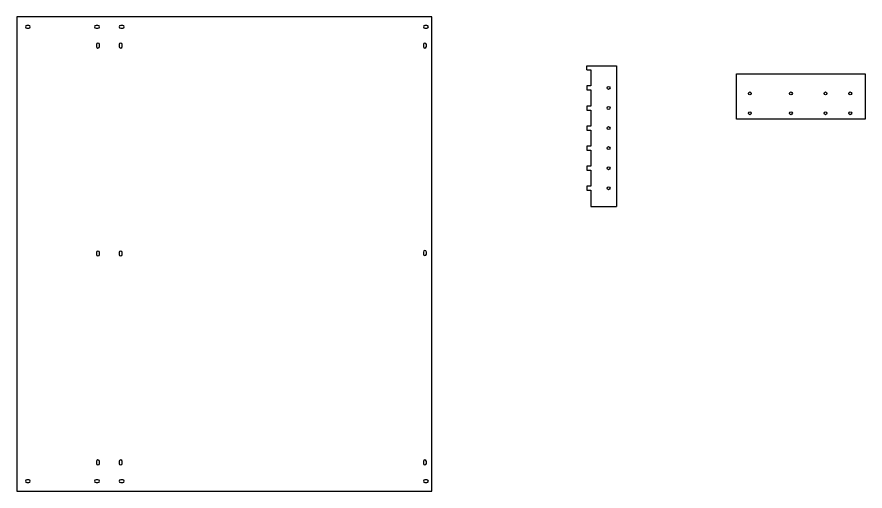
# Model space of a CAD drawing. Header units: inches. Extents: x 307 to 2515, y 391 to 2433.
# Drawn here: x 1656 to 2515, y 1386 to 1866 of the extents above; entities that cross this region are included whole.
import ezdxf

# ---------------------------------------------------------------- set-up
doc = ezdxf.new("R2010")
doc.units = ezdxf.units.IN
doc.header["$MEASUREMENT"] = 0

msp = doc.modelspace()

# ---------------------------------------------------------------- linework, layer by layer
for p, q in [((2232.96, 1815.98), (2262.96, 1815.98)), ((2232.96, 1811.92), (2232.96, 1815.98)), ((2232.96, 1811.92), (2236.96, 1811.92)), ((2236.96, 1811.92), (2236.96, 1795.66)), ((2262.96, 1815.98), (2262.96, 1673.74)), ((2232.96, 1795.66), (2232.96, 1791.6)), ((2236.96, 1795.66), (2232.96, 1795.66)), ((2232.96, 1795.66), (2232.96, 1791.6)), ((2232.96, 1791.6), (2236.96, 1791.6)), ((2236.96, 1791.6), (2236.96, 1775.34)), ((2232.96, 1775.34), (2232.96, 1771.28)), ((2236.96, 1775.34), (2232.96, 1775.34)), ((2232.96, 1775.34), (2232.96, 1771.28)), ((2232.96, 1771.28), (2236.96, 1771.28)), ((2236.96, 1771.28), (2236.96, 1755.02)), ((2232.96, 1755.02), (2232.96, 1750.96)), ((2236.96, 1755.02), (2232.96, 1755.02)), ((2232.96, 1755.02), (2232.96, 1750.96)), ((2232.96, 1750.96), (2236.96, 1750.96)), ((2236.96, 1750.96), (2236.96, 1734.7)), ((2232.96, 1734.7), (2232.96, 1730.64)), ((2236.96, 1734.7), (2232.96, 1734.7)), ((2232.96, 1734.7), (2232.96, 1730.64)), ((2232.96, 1730.64), (2236.96, 1730.64)), ((2236.96, 1730.64), (2236.96, 1714.38)), ((2232.96, 1714.38), (2232.96, 1710.32)), ((2236.96, 1714.38), (2232.96, 1714.38)), ((2232.96, 1714.38), (2232.96, 1710.32)), ((2232.96, 1710.32), (2236.96, 1710.32)), ((2236.96, 1710.32), (2236.96, 1694.06)), ((2232.96, 1694.06), (2232.96, 1690)), ((2236.96, 1694.06), (2232.96, 1694.06)), ((2232.96, 1694.06), (2232.96, 1690)), ((2232.96, 1690), (2236.96, 1690)), ((2236.96, 1690), (2236.96, 1673.74)), ((2236.96, 1673.74), (2262.96, 1673.74))]:
    msp.add_line(p, q)
for points in [[(1656.2, 1385.5), (2076.2, 1385.5), (2076.2, 1865.5), (1656.2, 1865.5)], [(2514.52, 1762.04), (2384.52, 1762.04), (2384.52, 1808.04), (2514.52, 1808.04)]]:
    msp.add_lwpolyline(points, close=True)
for points in [[(1666.2, 1854), (1668.2, 1854, 1), (1668.2, 1857), (1666.2, 1857, 1), (1666.2, 1854, -1)], [(1738.2, 1857), (1736.2, 1857, 1), (1736.2, 1854), (1738.2, 1854, 1), (1738.2, 1857, -1)], [(1761.2, 1854), (1763.2, 1854, 1), (1763.2, 1857), (1761.2, 1857, 1), (1761.2, 1854, -1)], [(2069.08, 1854), (2071.08, 1854, 1), (2071.08, 1857), (2069.08, 1857, 1), (2069.08, 1854, -1)], [(1736.7, 1837.5), (1736.7, 1835.5, 1), (1739.7, 1835.5), (1739.7, 1837.5, 1), (1736.7, 1837.5, -1)], [(1759.7, 1837.5), (1759.7, 1835.5, 1), (1762.7, 1835.5), (1762.7, 1837.5, 1), (1759.7, 1837.5, -1)], [(2067.58, 1837.5), (2067.58, 1835.5, 1), (2070.58, 1835.5), (2070.58, 1837.5, 1), (2067.58, 1837.5, -1)], [(1736.7, 1627), (1736.7, 1625, 1), (1739.7, 1625), (1739.7, 1627, 1), (1736.7, 1627, -1)], [(1759.7, 1627), (1759.7, 1625, 1), (1762.7, 1625), (1762.7, 1627, 1), (1759.7, 1627, -1)], [(2067.58, 1627.5), (2067.58, 1625.5, 1), (2070.58, 1625.5), (2070.58, 1627.5, 1), (2067.58, 1627.5, -1)], [(1736.7, 1415.5), (1736.7, 1413.5, 1), (1739.7, 1413.5), (1739.7, 1415.5, 1), (1736.7, 1415.5, -1)], [(1759.7, 1415.5), (1759.7, 1413.5, 1), (1762.7, 1413.5), (1762.7, 1415.5, 1), (1759.7, 1415.5, -1)], [(2067.58, 1415.5), (2067.58, 1413.5, 1), (2070.58, 1413.5), (2070.58, 1415.5, 1), (2067.58, 1415.5, -1)], [(1666.2, 1394), (1668.2, 1394, 1), (1668.2, 1397), (1666.2, 1397, 1), (1666.2, 1394, -1)], [(1736.2, 1394), (1738.2, 1394, 1), (1738.2, 1397), (1736.2, 1397, 1), (1736.2, 1394, -1)], [(1763.2, 1397), (1761.2, 1397, 1), (1761.2, 1394), (1763.2, 1394, 1), (1763.2, 1397, -1)], [(2071.08, 1397), (2069.08, 1397, 1), (2069.08, 1394), (2071.08, 1394, 1), (2071.08, 1397, -1)]]:
    msp.add_lwpolyline(points, format="xyb")
for centre in [(2254.96, 1793.66), (2397.92, 1788.04), (2439.53, 1788.04), (2474.52, 1788.04), (2499.52, 1788.04), (2254.96, 1773.34), (2397.92, 1768.04), (2439.53, 1768.04), (2474.52, 1768.04), (2499.52, 1768.04), (2254.96, 1753.02), (2254.96, 1732.7), (2254.96, 1712.38), (2254.96, 1692.06)]:
    msp.add_circle(centre, 1.5)

doc.saveas('drawing.dxf')
